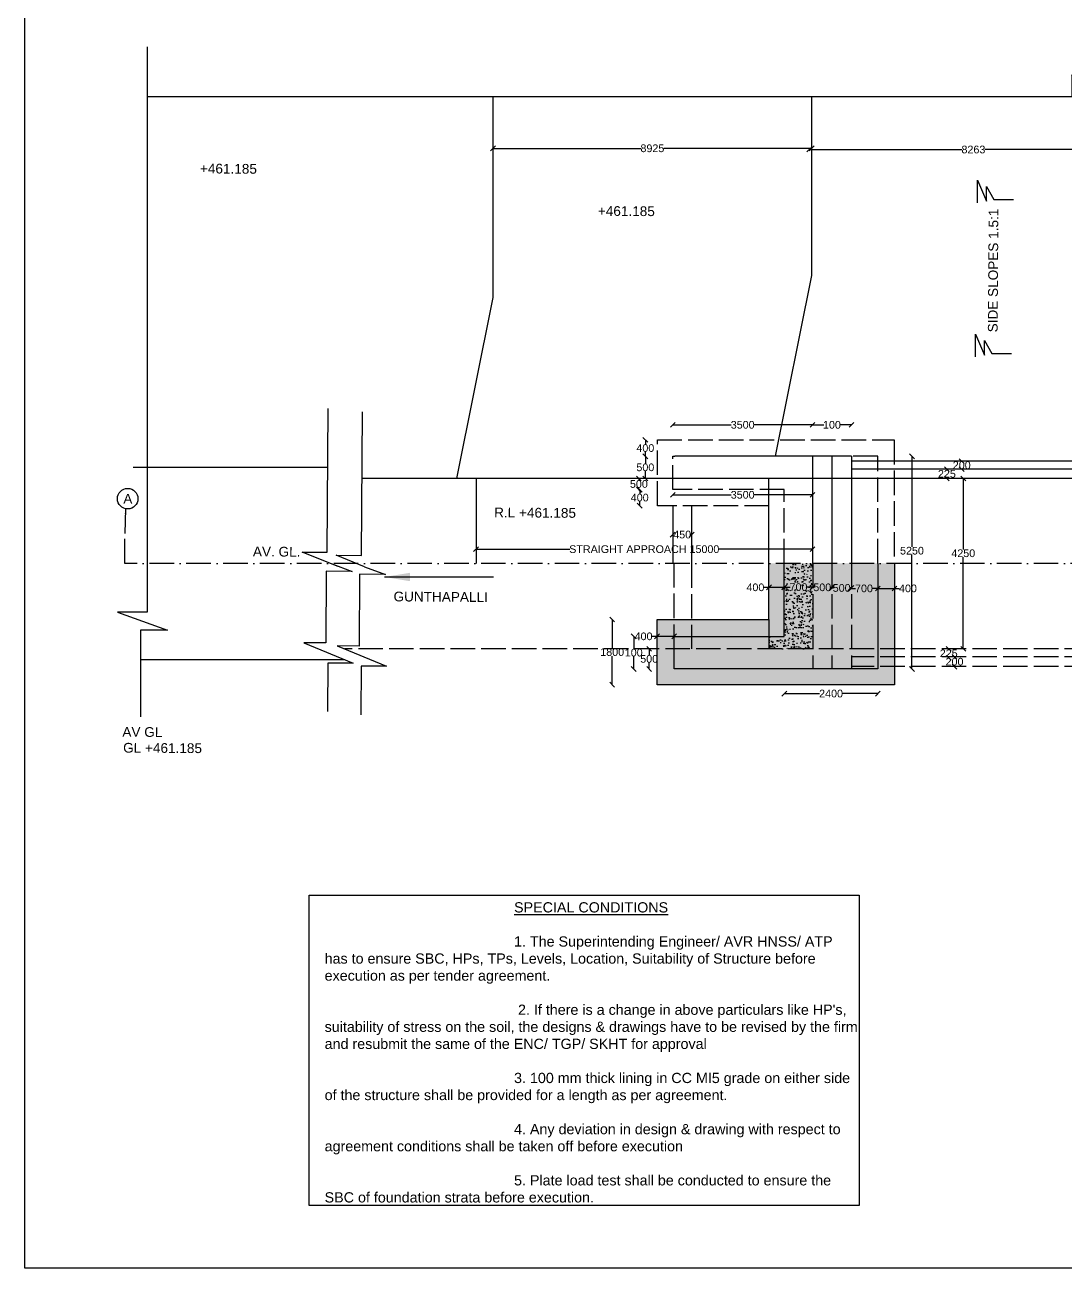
# Model space of a CAD drawing. Header units: millimetres. Extents: x 5124 to 3244763, y 2311 to 45966722.
# Drawn here: x 3179889 to 3200220, y 45923616 to 45947913 of the extents above; entities that cross this region are included whole.
import ezdxf

# ---------------------------------------------------------------- set-up
doc = ezdxf.new("R2010")
doc.units = ezdxf.units.MM
doc.header["$MEASUREMENT"] = 0
doc.linetypes.add('ACAD_ISO02W100', pattern=[15, 12, -3])
doc.linetypes.add('ACAD_ISO10W100', pattern=[18, 12, -3, 0, -3])
for name, color, linetype in [('DIMENSION', 7, 'Continuous'), ('DRAWING', 7, 'Continuous'), ('TEXT', 7, 'Continuous')]:
    doc.layers.add(name, color=color, linetype=linetype)
doc.styles.get("Standard").update_dxf_attribs({"font": 'arial.ttf', "height": 150})
doc.dimstyles.get("Standard").update_dxf_attribs({"dimtxt": 200, "dimasz": 110, "dimexe": 0.18, "dimexo": 0.0625, "dimgap": 0.09, "dimtad": 0, "dimtih": 1, "dimtoh": 1, "dimdec": 0, "dimzin": 0, "dimdsep": 46, "dimtxsty": 'Standard', "dimblk": 'OBLIQUE', "dimcen": 0.09, "dimse1": 1, "dimse2": 1, "dimadec": 0, "dimazin": 0, "dimtfac": 1, "dimtdec": 0, "dimtofl": 0, "dimtmove": 0, "dimatfit": 3, "dimfxl": 1, "dimtolj": 1, "dimtzin": 0, "dimarcsym": 0})
pattern_1 = [(50, (0, 0), (215.1780548, -18.8256405), [22.5, -247.5]), (355, (0, 0), (-41.6254001, 225.6576401), [18, -198]), (100.4514, (17.93, -1.57), (173.5528145, 206.8318626), [19.122057, -210.3426336]), (46.1842, (0, 60), (320.1723146, -49.6557043), [33.75, -371.25]), (96.6356, (26.68, 55.86), (280.3988117, 292.2353613), [28.6830864, -315.5139]), (351.1842, (0, 60), (280.3985835, 292.2355803), [27, -297]), (21, (30, 45), (179.07211564, -120.7856672), [22.5, -247.5]), (326, (30, 45), (72.9945996, 217.5450135), [18, -198]), (71.4514, (44.92, 34.93), (252.0667886, 96.759149), [19.122057, -210.3426336]), (37.5, (0, 0), (3.6479566, 99.86815615), [0, -195.6, 0, -201, 0, -198.75]), (7.5, (0, 0), (78.92086123, 118.32351356), [0, -114.6, 0, -191.1, 0, -75.75]), (327.5, (-66.9, 0), (160.14673085, -6.76646152), [0, -75, 0, -234, 0, -310.5]), (317.5, (-96.9, 0), (174.9558508, 30.0314947), [0, -97.5, 0, -155.4, 0, -220.5])]

# ---------------------------------------------------------------- blocks, each defined once
blk = doc.blocks.new('_Oblique')
at = {"color": 0, "linetype": 'ByBlock', "lineweight": -2}
blk.add_line((-0.5, -0.5), (0.5, 0.5), dxfattribs=at)
blk = doc.blocks.new('*D69')
at = {"layer": 'Defpoints', "color": 0}
for p in [(3189040, 45945512), (3195268, 45945512), (3195268, 45945500)]:
    blk.add_point(p, dxfattribs=at)
at = {"layer": 'DIMENSION', "color": 0, "lineweight": -2}
for p, q in [((3189040, 45945500), (3191929, 45945500)), ((3195268, 45945500), (3192379, 45945500))]:
    blk.add_line(p, q, dxfattribs=at)
at = {"layer": 'DIMENSION', "color": 0, "lineweight": -2, "xscale": 95, "yscale": 95, "zscale": 95, "rotation": 180}
blk.add_blockref('_Oblique', (3189040, 45945500), dxfattribs=at)
at = {"layer": 'DIMENSION', "color": 0, "lineweight": -2, "xscale": 95, "yscale": 95, "zscale": 95}
blk.add_blockref('_Oblique', (3195268, 45945500), dxfattribs=at)
at = {"layer": 'DIMENSION', "color": 0, "insert": (3192154, 45945500), "char_height": 150, "attachment_point": 5}
blk.add_mtext('\\A1;8925', dxfattribs=at)
blk = doc.blocks.new('*D70')
at = {"layer": 'Defpoints', "color": 0}
for p in [(3195220, 45945452), (3201634, 45945500), (3201634, 45945476)]:
    blk.add_point(p, dxfattribs=at)
at = {"layer": 'DIMENSION', "color": 0, "lineweight": -2}
for p, q in [((3195220, 45945476), (3198203, 45945476)), ((3201634, 45945476), (3198652, 45945476))]:
    blk.add_line(p, q, dxfattribs=at)
at = {"layer": 'DIMENSION', "color": 0, "lineweight": -2, "xscale": 95, "yscale": 95, "zscale": 95, "rotation": 180}
blk.add_blockref('_Oblique', (3195220, 45945476), dxfattribs=at)
at = {"layer": 'DIMENSION', "color": 0, "lineweight": -2, "xscale": 95, "yscale": 95, "zscale": 95}
blk.add_blockref('_Oblique', (3201634, 45945476), dxfattribs=at)
at = {"layer": 'DIMENSION', "color": 0, "insert": (3198428, 45945476), "char_height": 150, "attachment_point": 5}
blk.add_mtext('\\A1;8263', dxfattribs=at)
blk = doc.blocks.new('*D71')
at = {"layer": 'Defpoints', "color": 0}
for p in [(3195282.5, 45940096), (3192554, 45939482), (3195282.5, 45939481)]:
    blk.add_point(p, dxfattribs=at)
at = {"layer": 'DIMENSION', "color": 0, "lineweight": -2}
for p, q in [((3192554, 45940096), (3193694.49015, 45940096)), ((3195282.5, 45940096), (3194142.00985, 45940096))]:
    blk.add_line(p, q, dxfattribs=at)
at = {"layer": 'DIMENSION', "color": 0, "lineweight": -2, "xscale": 95, "yscale": 95, "zscale": 95, "rotation": 180}
blk.add_blockref('_Oblique', (3192554, 45940096), dxfattribs=at)
at = {"layer": 'DIMENSION', "color": 0, "lineweight": -2, "xscale": 95, "yscale": 95, "zscale": 95}
blk.add_blockref('_Oblique', (3195282.5, 45940096), dxfattribs=at)
at = {"layer": 'DIMENSION', "color": 0, "insert": (3193918.25, 45940096), "char_height": 150, "attachment_point": 5}
blk.add_mtext('\\A1;3500', dxfattribs=at)
blk = doc.blocks.new('*D72')
at = {"layer": 'Defpoints', "color": 0}
for p in [(3195282, 45940096), (3196044, 45940096), (3196044, 45939481)]:
    blk.add_point(p, dxfattribs=at)
at = {"layer": 'DIMENSION', "color": 0, "lineweight": -2}
for p, q in [((3195282, 45940096), (3195505, 45940096)), ((3196044, 45940096), (3195822, 45940096))]:
    blk.add_line(p, q, dxfattribs=at)
at = {"layer": 'DIMENSION', "color": 0, "lineweight": -2, "xscale": 95, "yscale": 95, "zscale": 95, "rotation": 180}
blk.add_blockref('_Oblique', (3195282, 45940096), dxfattribs=at)
at = {"layer": 'DIMENSION', "color": 0, "lineweight": -2, "xscale": 95, "yscale": 95, "zscale": 95}
blk.add_blockref('_Oblique', (3196044, 45940096), dxfattribs=at)
at = {"layer": 'DIMENSION', "color": 0, "insert": (3195663, 45940096), "char_height": 150, "attachment_point": 5}
blk.add_mtext('\\A1;100', dxfattribs=at)
blk = doc.blocks.new('*D73')
at = {"layer": 'Defpoints', "color": 0}
for p in [(3192554, 45938831), (3195282.5, 45938728.5), (3195282.5, 45938728.5)]:
    blk.add_point(p, dxfattribs=at)
at = {"layer": 'DIMENSION', "color": 0, "lineweight": -2}
for p, q in [((3192554, 45938728.5), (3193694.49015, 45938728.5)), ((3195282.5, 45938728.5), (3194142.00985, 45938728.5))]:
    blk.add_line(p, q, dxfattribs=at)
at = {"layer": 'DIMENSION', "color": 0, "lineweight": -2, "xscale": 95, "yscale": 95, "zscale": 95, "rotation": 180}
blk.add_blockref('_Oblique', (3192554, 45938728.5), dxfattribs=at)
at = {"layer": 'DIMENSION', "color": 0, "lineweight": -2, "xscale": 95, "yscale": 95, "zscale": 95}
blk.add_blockref('_Oblique', (3195282.5, 45938728.5), dxfattribs=at)
at = {"layer": 'DIMENSION', "color": 0, "insert": (3193918.25, 45938728.5), "char_height": 150, "attachment_point": 5}
blk.add_mtext('\\A1;3500', dxfattribs=at)
blk = doc.blocks.new('*D74')
at = {"layer": 'Defpoints', "color": 0}
for p in [(3192551, 45937951), (3192921, 45937951), (3192921, 45937951)]:
    blk.add_point(p, dxfattribs=at)
at = {"layer": 'DIMENSION', "color": 0, "lineweight": -2}
for p, q in [((3192551, 45937951), (3192567, 45937951)), ((3192921, 45937951), (3192905, 45937951))]:
    blk.add_line(p, q, dxfattribs=at)
at = {"layer": 'DIMENSION', "color": 0, "lineweight": -2, "xscale": 95, "yscale": 95, "zscale": 95, "rotation": 180}
blk.add_blockref('_Oblique', (3192551, 45937951), dxfattribs=at)
at = {"layer": 'DIMENSION', "color": 0, "lineweight": -2, "xscale": 95, "yscale": 95, "zscale": 95}
blk.add_blockref('_Oblique', (3192921, 45937951), dxfattribs=at)
at = {"layer": 'DIMENSION', "color": 0, "insert": (3192736, 45937951), "char_height": 150, "attachment_point": 5}
blk.add_mtext('\\A1;450', dxfattribs=at)
blk = doc.blocks.new('*D75')
at = {"layer": 'Defpoints', "color": 0}
for p in [(3192554, 45938831), (3191906, 45938516), (3192554, 45938516)]:
    blk.add_point(p, dxfattribs=at)
at = {"layer": 'DIMENSION', "color": 0, "lineweight": -2}
for p, q in [((3191906, 45938831), (3191906, 45938750)), ((3191906, 45938516), (3191906, 45938597))]:
    blk.add_line(p, q, dxfattribs=at)
at = {"layer": 'DIMENSION', "color": 0, "lineweight": -2, "xscale": 95, "yscale": 95, "zscale": 95}
for p, rotation in [((3191906, 45938831), 90), ((3191906, 45938516), 270)]:
    blk.add_blockref('_Oblique', p, dxfattribs=dict(at, rotation=rotation))
at = {"layer": 'DIMENSION', "color": 0, "insert": (3191906, 45938674), "char_height": 150, "attachment_point": 5}
blk.add_mtext('\\A1;400', dxfattribs=at)
blk = doc.blocks.new('*D76')
at = {"layer": 'Defpoints', "color": 0}
for p in [(3191890, 45939048), (3191906, 45939048), (3191906, 45938831)]:
    blk.add_point(p, dxfattribs=at)
at = {"layer": 'DIMENSION', "color": 0, "lineweight": -2}
for p, q in [((3191890, 45939048), (3191890, 45939016)), ((3191890, 45938831), (3191890, 45938863))]:
    blk.add_line(p, q, dxfattribs=at)
at = {"layer": 'DIMENSION', "color": 0, "lineweight": -2, "xscale": 95, "yscale": 95, "zscale": 95}
for p, rotation in [((3191890, 45939048), 90), ((3191890, 45938831), 270)]:
    blk.add_blockref('_Oblique', p, dxfattribs=dict(at, rotation=rotation))
at = {"layer": 'DIMENSION', "color": 0, "insert": (3191890, 45938940), "char_height": 150, "attachment_point": 5}
blk.add_mtext('\\A1;500', dxfattribs=at)
blk = doc.blocks.new('*D77')
at = {"layer": 'Defpoints', "color": 0}
for p in [(3192016, 45939482), (3192554, 45939482), (3191906, 45939048)]:
    blk.add_point(p, dxfattribs=at)
at = {"layer": 'DIMENSION', "color": 0, "lineweight": -2}
for p, q in [((3192016, 45939482), (3192016, 45939342)), ((3192016, 45939048), (3192016, 45939188))]:
    blk.add_line(p, q, dxfattribs=at)
at = {"layer": 'DIMENSION', "color": 0, "lineweight": -2, "xscale": 95, "yscale": 95, "zscale": 95}
for p, rotation in [((3192016, 45939482), 90), ((3192016, 45939048), 270)]:
    blk.add_blockref('_Oblique', p, dxfattribs=dict(at, rotation=rotation))
at = {"layer": 'DIMENSION', "color": 0, "insert": (3192016, 45939265), "char_height": 150, "attachment_point": 5}
blk.add_mtext('\\A1;500', dxfattribs=at)
blk = doc.blocks.new('*D78')
at = {"layer": 'Defpoints', "color": 0}
for p in [(3192016, 45939802), (3192554, 45939802), (3192554, 45939482)]:
    blk.add_point(p, dxfattribs=at)
at = {"layer": 'DIMENSION', "color": 0, "lineweight": -2}
for p, q in [((3192016, 45939802), (3192016, 45939719)), ((3192016, 45939482), (3192016, 45939565))]:
    blk.add_line(p, q, dxfattribs=at)
at = {"layer": 'DIMENSION', "color": 0, "lineweight": -2, "xscale": 95, "yscale": 95, "zscale": 95}
for p, rotation in [((3192016, 45939802), 90), ((3192016, 45939482), 270)]:
    blk.add_blockref('_Oblique', p, dxfattribs=dict(at, rotation=rotation))
at = {"layer": 'DIMENSION', "color": 0, "insert": (3192016, 45939642), "char_height": 150, "attachment_point": 5}
blk.add_mtext('\\A1;400', dxfattribs=at)
blk = doc.blocks.new('*D79')
at = {"layer": 'Defpoints', "color": 0}
for p in [(3188708, 45937709), (3195282, 45937709), (3195282, 45937666)]:
    blk.add_point(p, dxfattribs=at)
at = {"layer": 'DIMENSION', "color": 0, "lineweight": -2}
for p, q in [((3188708, 45937666), (3190537, 45937666)), ((3195282, 45937666), (3193453, 45937666))]:
    blk.add_line(p, q, dxfattribs=at)
at = {"layer": 'DIMENSION', "color": 0, "lineweight": -2, "xscale": 95, "yscale": 95, "zscale": 95, "rotation": 180}
blk.add_blockref('_Oblique', (3188708, 45937666), dxfattribs=at)
at = {"layer": 'DIMENSION', "color": 0, "lineweight": -2, "xscale": 95, "yscale": 95, "zscale": 95}
blk.add_blockref('_Oblique', (3195282, 45937666), dxfattribs=at)
at = {"layer": 'DIMENSION', "color": 0, "insert": (3191995, 45937666), "char_height": 150, "attachment_point": 5}
blk.add_mtext('\\A1;STRAIGHT APPROACH 15000', dxfattribs=at)
blk = doc.blocks.new('*D80')
at = {"layer": 'Defpoints', "color": 0}
for p in [(3194431, 45936920), (3194431, 45936908), (3194732, 45936908)]:
    blk.add_point(p, dxfattribs=at)
at = {"layer": 'DIMENSION', "color": 0, "lineweight": -2}
for p, q in [((3194431, 45936920), (3194336, 45936920)), ((3194732, 45936920), (3194431, 45936920))]:
    blk.add_line(p, q, dxfattribs=at)
at = {"layer": 'DIMENSION', "color": 0, "lineweight": -2, "xscale": 95, "yscale": 95, "zscale": 95, "rotation": 180}
blk.add_blockref('_Oblique', (3194431, 45936920), dxfattribs=at)
at = {"layer": 'DIMENSION', "color": 0, "lineweight": -2, "xscale": 95, "yscale": 95, "zscale": 95}
blk.add_blockref('_Oblique', (3194732, 45936920), dxfattribs=at)
at = {"layer": 'DIMENSION', "color": 0, "insert": (3194167, 45936920), "char_height": 150, "attachment_point": 5}
blk.add_mtext('\\A1;400', dxfattribs=at)
blk = doc.blocks.new('*D81')
at = {"layer": 'Defpoints', "color": 0}
for p in [(3194732, 45936908), (3195287, 45936924), (3195287, 45936908)]:
    blk.add_point(p, dxfattribs=at)
at = {"layer": 'DIMENSION', "color": 0, "lineweight": -2}
for p, q in [((3194732, 45936924), (3194844, 45936924)), ((3195287, 45936924), (3195174, 45936924))]:
    blk.add_line(p, q, dxfattribs=at)
at = {"layer": 'DIMENSION', "color": 0, "lineweight": -2, "xscale": 95, "yscale": 95, "zscale": 95, "rotation": 180}
blk.add_blockref('_Oblique', (3194732, 45936924), dxfattribs=at)
at = {"layer": 'DIMENSION', "color": 0, "lineweight": -2, "xscale": 95, "yscale": 95, "zscale": 95}
blk.add_blockref('_Oblique', (3195287, 45936924), dxfattribs=at)
at = {"layer": 'DIMENSION', "color": 0, "insert": (3195009, 45936924), "char_height": 150, "attachment_point": 5}
blk.add_mtext('\\A1;700', dxfattribs=at)
blk = doc.blocks.new('*D82')
at = {"layer": 'Defpoints', "color": 0}
for p in [(3195287, 45936908), (3195662, 45936920), (3195662, 45936908)]:
    blk.add_point(p, dxfattribs=at)
at = {"layer": 'DIMENSION', "color": 0, "lineweight": -2}
for p, q in [((3195287, 45936920), (3195309, 45936920)), ((3195662, 45936920), (3195640, 45936920))]:
    blk.add_line(p, q, dxfattribs=at)
at = {"layer": 'DIMENSION', "color": 0, "lineweight": -2, "xscale": 95, "yscale": 95, "zscale": 95, "rotation": 180}
blk.add_blockref('_Oblique', (3195287, 45936920), dxfattribs=at)
at = {"layer": 'DIMENSION', "color": 0, "lineweight": -2, "xscale": 95, "yscale": 95, "zscale": 95}
blk.add_blockref('_Oblique', (3195662, 45936920), dxfattribs=at)
at = {"layer": 'DIMENSION', "color": 0, "insert": (3195474, 45936920), "char_height": 150, "attachment_point": 5}
blk.add_mtext('\\A1;500', dxfattribs=at)
blk = doc.blocks.new('*D83')
at = {"layer": 'Defpoints', "color": 0}
for p in [(3195662, 45936908), (3196044, 45936908), (3196044, 45936908)]:
    blk.add_point(p, dxfattribs=at)
at = {"layer": 'DIMENSION', "color": 0, "lineweight": -2}
for p, q in [((3195662, 45936908), (3195687, 45936908)), ((3196044, 45936908), (3196019, 45936908))]:
    blk.add_line(p, q, dxfattribs=at)
at = {"layer": 'DIMENSION', "color": 0, "lineweight": -2, "xscale": 95, "yscale": 95, "zscale": 95, "rotation": 180}
blk.add_blockref('_Oblique', (3195662, 45936908), dxfattribs=at)
at = {"layer": 'DIMENSION', "color": 0, "lineweight": -2, "xscale": 95, "yscale": 95, "zscale": 95}
blk.add_blockref('_Oblique', (3196044, 45936908), dxfattribs=at)
at = {"layer": 'DIMENSION', "color": 0, "insert": (3195853, 45936908), "char_height": 150, "attachment_point": 5}
blk.add_mtext('\\A1;500', dxfattribs=at)
blk = doc.blocks.new('*D84')
at = {"layer": 'Defpoints', "color": 0}
for p in [(3196018, 45936882), (3196560, 45936899), (3196560, 45936882)]:
    blk.add_point(p, dxfattribs=at)
at = {"layer": 'DIMENSION', "color": 0, "lineweight": -2}
for p, q in [((3196018, 45936899), (3196125, 45936899)), ((3196560, 45936899), (3196454, 45936899))]:
    blk.add_line(p, q, dxfattribs=at)
at = {"layer": 'DIMENSION', "color": 0, "lineweight": -2, "xscale": 95, "yscale": 95, "zscale": 95, "rotation": 180}
blk.add_blockref('_Oblique', (3196018, 45936899), dxfattribs=at)
at = {"layer": 'DIMENSION', "color": 0, "lineweight": -2, "xscale": 95, "yscale": 95, "zscale": 95}
blk.add_blockref('_Oblique', (3196560, 45936899), dxfattribs=at)
at = {"layer": 'DIMENSION', "color": 0, "insert": (3196289, 45936899), "char_height": 150, "attachment_point": 5}
blk.add_mtext('\\A1;700', dxfattribs=at)
blk = doc.blocks.new('*D85')
at = {"layer": 'Defpoints', "color": 0}
for p in [(3196560, 45936882), (3196886, 45936899), (3196886, 45936882)]:
    blk.add_point(p, dxfattribs=at)
at = {"layer": 'DIMENSION', "color": 0, "lineweight": -2}
for p, q in [((3196560, 45936899), (3196886, 45936899)), ((3196886, 45936899), (3196980, 45936899))]:
    blk.add_line(p, q, dxfattribs=at)
at = {"layer": 'DIMENSION', "color": 0, "lineweight": -2, "xscale": 95, "yscale": 95, "zscale": 95, "rotation": 180}
blk.add_blockref('_Oblique', (3196560, 45936899), dxfattribs=at)
at = {"layer": 'DIMENSION', "color": 0, "lineweight": -2, "xscale": 95, "yscale": 95, "zscale": 95}
blk.add_blockref('_Oblique', (3196886, 45936899), dxfattribs=at)
at = {"layer": 'DIMENSION', "color": 0, "insert": (3197149, 45936899), "char_height": 150, "attachment_point": 5}
blk.add_mtext('\\A1;400', dxfattribs=at)
blk = doc.blocks.new('*D86')
at = {"layer": 'Defpoints', "color": 0}
for p in [(3192244, 45935962), (3192244, 45935962), (3192580, 45935962)]:
    blk.add_point(p, dxfattribs=at)
at = {"layer": 'DIMENSION', "color": 0, "lineweight": -2}
for p, q in [((3192244, 45935962), (3192150, 45935962)), ((3192580, 45935962), (3192244, 45935962))]:
    blk.add_line(p, q, dxfattribs=at)
at = {"layer": 'DIMENSION', "color": 0, "lineweight": -2, "xscale": 95, "yscale": 95, "zscale": 95, "rotation": 180}
blk.add_blockref('_Oblique', (3192244, 45935962), dxfattribs=at)
at = {"layer": 'DIMENSION', "color": 0, "lineweight": -2, "xscale": 95, "yscale": 95, "zscale": 95}
blk.add_blockref('_Oblique', (3192580, 45935962), dxfattribs=at)
at = {"layer": 'DIMENSION', "color": 0, "insert": (3191981, 45935962), "char_height": 150, "attachment_point": 5}
blk.add_mtext('\\A1;400', dxfattribs=at)
blk = doc.blocks.new('*D87')
at = {"layer": 'Defpoints', "color": 0}
for p in [(3192178, 45935718), (3192091, 45935326), (3192580, 45935326)]:
    blk.add_point(p, dxfattribs=at)
at = {"layer": 'DIMENSION', "color": 0, "lineweight": -2}
for p, q in [((3192091, 45935718), (3192091, 45935599)), ((3192091, 45935326), (3192091, 45935445))]:
    blk.add_line(p, q, dxfattribs=at)
at = {"layer": 'DIMENSION', "color": 0, "lineweight": -2, "xscale": 95, "yscale": 95, "zscale": 95}
for p, rotation in [((3192091, 45935718), 90), ((3192091, 45935326), 270)]:
    blk.add_blockref('_Oblique', p, dxfattribs=dict(at, rotation=rotation))
at = {"layer": 'DIMENSION', "color": 0, "insert": (3192091, 45935522), "char_height": 150, "attachment_point": 5}
blk.add_mtext('\\A1;500', dxfattribs=at)
blk = doc.blocks.new('*D88')
at = {"layer": 'Defpoints', "color": 0}
for p in [(3192244, 45935962), (3191789, 45935326), (3192580, 45935326)]:
    blk.add_point(p, dxfattribs=at)
at = {"layer": 'DIMENSION', "color": 0, "lineweight": -2}
for p, q in [((3191789, 45935962), (3191789, 45935721)), ((3191789, 45935326), (3191789, 45935568))]:
    blk.add_line(p, q, dxfattribs=at)
at = {"layer": 'DIMENSION', "color": 0, "lineweight": -2, "xscale": 95, "yscale": 95, "zscale": 95}
for p, rotation in [((3191789, 45935962), 90), ((3191789, 45935326), 270)]:
    blk.add_blockref('_Oblique', p, dxfattribs=dict(at, rotation=rotation))
at = {"layer": 'DIMENSION', "color": 0, "insert": (3191789, 45935644), "char_height": 150, "attachment_point": 5}
blk.add_mtext('\\A1;100', dxfattribs=at)
blk = doc.blocks.new('*D89')
at = {"layer": 'Defpoints', "color": 0}
for p in [(3192244, 45936293), (3191368, 45935017), (3192244, 45935017)]:
    blk.add_point(p, dxfattribs=at)
at = {"layer": 'DIMENSION', "color": 0, "lineweight": -2}
for p, q in [((3191368, 45936293), (3191368, 45935732)), ((3191368, 45935017), (3191368, 45935578))]:
    blk.add_line(p, q, dxfattribs=at)
at = {"layer": 'DIMENSION', "color": 0, "lineweight": -2, "xscale": 95, "yscale": 95, "zscale": 95}
for p, rotation in [((3191368, 45936293), 90), ((3191368, 45935017), 270)]:
    blk.add_blockref('_Oblique', p, dxfattribs=dict(at, rotation=rotation))
at = {"layer": 'DIMENSION', "color": 0, "insert": (3191368, 45935655), "char_height": 150, "attachment_point": 5}
blk.add_mtext('\\A1;1800', dxfattribs=at)
blk = doc.blocks.new('*D90')
at = {"layer": 'Defpoints', "color": 0}
for p in [(3194731.5, 45935962), (3196560.5, 45935326.5), (3194731.5, 45934844)]:
    blk.add_point(p, dxfattribs=at)
at = {"layer": 'DIMENSION', "color": 0, "lineweight": -2}
for p, q in [((3194731.5, 45934844), (3195420.91, 45934844)), ((3196560.5, 45934844), (3195871.09, 45934844))]:
    blk.add_line(p, q, dxfattribs=at)
at = {"layer": 'DIMENSION', "color": 0, "lineweight": -2, "xscale": 95, "yscale": 95, "zscale": 95, "rotation": 180}
blk.add_blockref('_Oblique', (3194731.5, 45934844), dxfattribs=at)
at = {"layer": 'DIMENSION', "color": 0, "lineweight": -2, "xscale": 95, "yscale": 95, "zscale": 95}
blk.add_blockref('_Oblique', (3196560.5, 45934844), dxfattribs=at)
at = {"layer": 'DIMENSION', "color": 0, "insert": (3195646, 45934844), "char_height": 150, "attachment_point": 5}
blk.add_mtext('\\A1;2400', dxfattribs=at)
blk = doc.blocks.new('*D91')
at = {"layer": 'Defpoints', "color": 0}
for p in [(3196560, 45939482), (3196560, 45935326), (3197227, 45935326)]:
    blk.add_point(p, dxfattribs=at)
at = {"layer": 'DIMENSION', "color": 0, "lineweight": -2}
for p, q in [((3197227, 45939482), (3197227, 45937713)), ((3197227, 45935326), (3197227, 45937560))]:
    blk.add_line(p, q, dxfattribs=at)
at = {"layer": 'DIMENSION', "color": 0, "lineweight": -2, "xscale": 95, "yscale": 95, "zscale": 95}
for p, rotation in [((3197227, 45939482), 90), ((3197227, 45935326), 270)]:
    blk.add_blockref('_Oblique', p, dxfattribs=dict(at, rotation=rotation))
at = {"layer": 'DIMENSION', "color": 0, "insert": (3197227, 45937636), "char_height": 150, "attachment_point": 5}
blk.add_mtext('\\A1;5250', dxfattribs=at)
blk = doc.blocks.new('*D92')
at = {"layer": 'Defpoints', "color": 0}
for p in [(3198152, 45935562), (3198059, 45935371), (3198152, 45935371)]:
    blk.add_point(p, dxfattribs=at)
at = {"layer": 'DIMENSION', "color": 0, "lineweight": -2}
for p, q in [((3198059, 45935562), (3198059, 45935543)), ((3198059, 45935371), (3198059, 45935390))]:
    blk.add_line(p, q, dxfattribs=at)
at = {"layer": 'DIMENSION', "color": 0, "lineweight": -2, "xscale": 95, "yscale": 95, "zscale": 95}
for p, rotation in [((3198059, 45935562), 90), ((3198059, 45935371), 270)]:
    blk.add_blockref('_Oblique', p, dxfattribs=dict(at, rotation=rotation))
at = {"layer": 'DIMENSION', "color": 0, "insert": (3198059, 45935467), "char_height": 150, "attachment_point": 5}
blk.add_mtext('\\A1;200', dxfattribs=at)
blk = doc.blocks.new('*D93')
at = {"layer": 'Defpoints', "color": 0}
for p in [(3197945, 45935718), (3198078, 45935718), (3198078, 45935543)]:
    blk.add_point(p, dxfattribs=at)
at = {"layer": 'DIMENSION', "color": 0, "lineweight": -2}
for p, q in [((3197945, 45935718), (3197945, 45935707)), ((3197945, 45935543), (3197945, 45935554))]:
    blk.add_line(p, q, dxfattribs=at)
at = {"layer": 'DIMENSION', "color": 0, "lineweight": -2, "xscale": 95, "yscale": 95, "zscale": 95}
for p, rotation in [((3197945, 45935718), 90), ((3197945, 45935543), 270)]:
    blk.add_blockref('_Oblique', p, dxfattribs=dict(at, rotation=rotation))
at = {"layer": 'DIMENSION', "color": 0, "insert": (3197945, 45935630), "char_height": 150, "attachment_point": 5}
blk.add_mtext('\\A1;225', dxfattribs=at)
blk = doc.blocks.new('*D94')
at = {"layer": 'Defpoints', "color": 0}
for p in [(3198162, 45939048), (3198230, 45939048), (3198162, 45935718)]:
    blk.add_point(p, dxfattribs=at)
at = {"layer": 'DIMENSION', "color": 0, "lineweight": -2}
for p, q in [((3198230, 45939048), (3198230, 45937662)), ((3198230, 45935718), (3198230, 45937509))]:
    blk.add_line(p, q, dxfattribs=at)
at = {"layer": 'DIMENSION', "color": 0, "lineweight": -2, "xscale": 95, "yscale": 95, "zscale": 95}
for p, rotation in [((3198230, 45939048), 90), ((3198230, 45935718), 270)]:
    blk.add_blockref('_Oblique', p, dxfattribs=dict(at, rotation=rotation))
at = {"layer": 'DIMENSION', "color": 0, "insert": (3198230, 45937586), "char_height": 150, "attachment_point": 5}
blk.add_mtext('\\A1;4250', dxfattribs=at)
blk = doc.blocks.new('*D95')
at = {"layer": 'Defpoints', "color": 0}
for p in [(3197909, 45939229), (3197988, 45939229), (3197988, 45939048)]:
    blk.add_point(p, dxfattribs=at)
at = {"layer": 'DIMENSION', "color": 0, "lineweight": -2}
for p, q in [((3197909, 45939229), (3197909, 45939215)), ((3197909, 45939048), (3197909, 45939062))]:
    blk.add_line(p, q, dxfattribs=at)
at = {"layer": 'DIMENSION', "color": 0, "lineweight": -2, "xscale": 95, "yscale": 95, "zscale": 95}
for p, rotation in [((3197909, 45939229), 90), ((3197909, 45939048), 270)]:
    blk.add_blockref('_Oblique', p, dxfattribs=dict(at, rotation=rotation))
at = {"layer": 'DIMENSION', "color": 0, "insert": (3197909, 45939138), "char_height": 150, "attachment_point": 5}
blk.add_mtext('\\A1;225', dxfattribs=at)
blk = doc.blocks.new('*D96')
at = {"layer": 'Defpoints', "color": 0}
for p in [(3198160, 45939386), (3198200, 45939386), (3198160, 45939229)]:
    blk.add_point(p, dxfattribs=at)
at = {"layer": 'DIMENSION', "color": 0, "lineweight": -2}
for p, q in [((3198200, 45939386), (3198200, 45939384)), ((3198200, 45939229), (3198200, 45939231))]:
    blk.add_line(p, q, dxfattribs=at)
at = {"layer": 'DIMENSION', "color": 0, "lineweight": -2, "xscale": 95, "yscale": 95, "zscale": 95}
for p, rotation in [((3198200, 45939386), 90), ((3198200, 45939229), 270)]:
    blk.add_blockref('_Oblique', p, dxfattribs=dict(at, rotation=rotation))
at = {"layer": 'DIMENSION', "color": 0, "insert": (3198200, 45939307), "char_height": 150, "attachment_point": 5}
blk.add_mtext('\\A1;200', dxfattribs=at)
blk = doc.blocks.new('*D114')
at = {"layer": 'Defpoints', "color": 0}
for p in [(3222022, 45938831), (3192554, 45938516), (3222669, 45938516)]:
    blk.add_point(p, dxfattribs=at)
at = {"layer": 'DIMENSION', "color": 0, "lineweight": -2}
for p, q in [((3222669, 45938831), (3222669, 45938750)), ((3222669, 45938516), (3222669, 45938597))]:
    blk.add_line(p, q, dxfattribs=at)
at = {"layer": 'DIMENSION', "color": 0, "lineweight": -2, "xscale": 95, "yscale": 95, "zscale": 95}
for p, rotation in [((3222669, 45938831), 90), ((3222669, 45938516), 270)]:
    blk.add_blockref('_Oblique', p, dxfattribs=dict(at, rotation=rotation))
at = {"layer": 'DIMENSION', "color": 0, "insert": (3222669, 45938674), "char_height": 150, "attachment_point": 5}
blk.add_mtext('\\A1;400', dxfattribs=at)
blk = doc.blocks.new('*D115')
at = {"layer": 'Defpoints', "color": 0}
for p in [(3191906, 45939048), (3222686, 45939048), (3222669, 45938831)]:
    blk.add_point(p, dxfattribs=at)
at = {"layer": 'DIMENSION', "color": 0, "lineweight": -2}
for p, q in [((3222686, 45939048), (3222686, 45939016)), ((3222686, 45938831), (3222686, 45938863))]:
    blk.add_line(p, q, dxfattribs=at)
at = {"layer": 'DIMENSION', "color": 0, "lineweight": -2, "xscale": 95, "yscale": 95, "zscale": 95}
for p, rotation in [((3222686, 45939048), 90), ((3222686, 45938831), 270)]:
    blk.add_blockref('_Oblique', p, dxfattribs=dict(at, rotation=rotation))
at = {"layer": 'DIMENSION', "color": 0, "insert": (3222686, 45938940), "char_height": 150, "attachment_point": 5}
blk.add_mtext('\\A1;500', dxfattribs=at)
blk = doc.blocks.new('*D116')
at = {"layer": 'Defpoints', "color": 0}
for p in [(3192554, 45939802), (3222560, 45939802), (3222022, 45939482)]:
    blk.add_point(p, dxfattribs=at)
at = {"layer": 'DIMENSION', "color": 0, "lineweight": -2}
for p, q in [((3222560, 45939802), (3222560, 45939719)), ((3222560, 45939482), (3222560, 45939565))]:
    blk.add_line(p, q, dxfattribs=at)
at = {"layer": 'DIMENSION', "color": 0, "lineweight": -2, "xscale": 95, "yscale": 95, "zscale": 95}
for p, rotation in [((3222560, 45939802), 90), ((3222560, 45939482), 270)]:
    blk.add_blockref('_Oblique', p, dxfattribs=dict(at, rotation=rotation))
at = {"layer": 'DIMENSION', "color": 0, "insert": (3222560, 45939642), "char_height": 150, "attachment_point": 5}
blk.add_mtext('\\A1;400', dxfattribs=at)
blk = doc.blocks.new('*D130')
at = {"layer": 'Defpoints', "color": 0}
for p in [(3198078, 45935718), (3216630, 45935718), (3216498, 45935543)]:
    blk.add_point(p, dxfattribs=at)
at = {"layer": 'DIMENSION', "color": 0, "lineweight": -2}
for p, q in [((3216630, 45935718), (3216630, 45935707)), ((3216630, 45935543), (3216630, 45935554))]:
    blk.add_line(p, q, dxfattribs=at)
at = {"layer": 'DIMENSION', "color": 0, "lineweight": -2, "xscale": 95, "yscale": 95, "zscale": 95}
for p, rotation in [((3216630, 45935718), 90), ((3216630, 45935543), 270)]:
    blk.add_blockref('_Oblique', p, dxfattribs=dict(at, rotation=rotation))
at = {"layer": 'DIMENSION', "color": 0, "insert": (3216630, 45935630), "char_height": 150, "attachment_point": 5}
blk.add_mtext('\\A1;225', dxfattribs=at)

msp = doc.modelspace()

# ---------------------------------------------------------------- hatches: boundary and pattern name
at = {"layer": 'DRAWING'}
h = msp.add_hatch(dxfattribs=at)
h.set_pattern_fill('AR-CONC', color=256, scale=30)
h.set_pattern_definition(pattern_1)
h.paths.add_polyline_path([(3194731.5, 45937389), (3194431, 45937389), (3194431, 45936293), (3194431, 45935962), (3194731.5, 45935962)], flags=17)
h.paths.add_polyline_path([(3195287, 45937389), (3194731.5, 45937389), (3194731.5, 45935962), (3194431, 45935962), (3194431, 45935717.5), (3195287, 45935717.5)])
h.paths.add_polyline_path([(3195662, 45937389), (3195287, 45937389), (3195287, 45935717.5), (3195662, 45935717.5)])
h.paths.add_polyline_path([(3196044, 45937389), (3195662, 45937389), (3195662, 45935717.5), (3196044, 45935717.5)])
h.paths.add_polyline_path([(3196560.5, 45937389), (3196044, 45937389), (3196044, 45935717.5), (3196560.5, 45935717.5)])
h.paths.add_polyline_path([(3196885.5, 45937389), (3196560.5, 45937389), (3196560.5, 45935717.5), (3196885.5, 45935717.5)])
h.paths.add_polyline_path([(3196885.5, 45935717.5), (3196560.5, 45935717.5), (3196560.5, 45935562.5), (3196885.5, 45935562.5)])
h.paths.add_polyline_path([(3196885.5, 45935562.5), (3196560.5, 45935562.5), (3196560.5, 45935371), (3196885.5, 45935371)], flags=17)
h.paths.add_polyline_path([(3196560.5, 45935717.5), (3196044, 45935717.5), (3196044, 45935562.5), (3196560.5, 45935562.5)], flags=16)
h.paths.add_polyline_path([(3196560.5, 45935562.5), (3196044, 45935562.5), (3196044, 45935371), (3196560.5, 45935371)], flags=16)
h.paths.add_polyline_path([(3196044, 45935717.5), (3195662, 45935717.5), (3195662, 45935326.5), (3196560.5, 45935326.5), (3196560.5, 45935371), (3196044, 45935371)], flags=16)
h.paths.add_polyline_path([(3195662, 45935717.5), (3195287, 45935717.5), (3195287, 45935326.5), (3195662, 45935326.5)], flags=17)
h.paths.add_polyline_path([(3196885.5, 45935371), (3196560.5, 45935371), (3196560.5, 45935326.5), (3192579.5, 45935326.5), (3192579.5, 45935717.5), (3192244.5, 45935717.5), (3192244.5, 45935017), (3196885.5, 45935017)])
h.paths.add_polyline_path([(3195287, 45935717.5), (3192579.5, 45935717.5), (3192579.5, 45935326.5), (3195287, 45935326.5)], flags=16)
h.paths.add_polyline_path([(3194431, 45935962), (3192921, 45935962), (3192921, 45935717.5), (3194431, 45935717.5)])
h.paths.add_polyline_path([(3192921, 45935962), (3192579.5, 45935962), (3192579.5, 45935717.5), (3192921, 45935717.5)])
h.paths.add_polyline_path([(3192579.5, 45936293), (3192244.5, 45936293), (3192244.5, 45935717.5), (3192579.5, 45935717.5)])
h.paths.add_polyline_path([(3192921, 45936293), (3192579.5, 45936293), (3192579.5, 45935962), (3192921, 45935962)])
h.paths.add_polyline_path([(3194431, 45936293), (3192921, 45936293), (3192921, 45935962), (3194431, 45935962)])
h = msp.add_hatch(dxfattribs=at)
h.set_pattern_fill('AR-CONC', color=256, scale=30)
h.set_pattern_definition(pattern_1)
h.paths.add_polyline_path([(3195287, 45937389), (3194731.5, 45937389), (3194731.5, 45935962), (3194431, 45935962), (3194431, 45935717.5), (3195287, 45935717.5)])

# ---------------------------------------------------------------- linework, layer by layer
at = {"layer": 'DIMENSION'}
for points in [[(3182282, 45947482), (3182282, 45936438), (3181696.5, 45936438), (3182674.5, 45936086), (3182148, 45936086), (3182148, 45934389.5)], [(3207287.8, 45946553.5), (3200640.5, 45946553.5), (3200640.5, 45946152.5), (3200349.5, 45946939.5), (3200349.5, 45946507), (3182292, 45946507)], [(3188329, 45939048), (3189040, 45942583), (3189040, 45946507)], [(3194557, 45939481), (3195268, 45943016), (3195268, 45946507)], [(3198505.5, 45944436.5), (3198505.5, 45944875), (3198686, 45944465), (3198686, 45944751), (3198827, 45944498), (3199209, 45944498)], [(3198466.5, 45941427), (3198466.5, 45941865.5), (3198647, 45941455.5), (3198647, 45941741.5), (3198788, 45941488.5), (3199170, 45941488.5)], [(3196044, 45939481), (3192590.5, 45939481)], [(3195282.5, 45939481), (3195282.5, 45937389)], [(3195662, 45939481), (3195662, 45937389)], [(3196044, 45939481), (3196044, 45937389)], [(3207287.8, 45939385.5), (3196044, 45939385.5)], [(3185809.7, 45939260.8), (3182009, 45939260.8)], [(3207287.8, 45939048), (3186477.5, 45939048)], [(3188707.5, 45939048), (3188707.5, 45937389)], [(3194431, 45937389), (3194431, 45939048)], [(3207287.8, 45939229), (3196044, 45939229)], [(3192551, 45938512.5), (3192551, 45937389)], [(3192921, 45938512.5), (3192921, 45937389)], [(3196885.5, 45937389), (3196885.5, 45935017), (3192244.5, 45935017), (3192244.5, 45936293), (3194431, 45936293), (3194431, 45935717.5)], [(3192573, 45935962), (3194731.5, 45935962), (3194731.5, 45937389)], [(3196560.5, 45937389), (3196560.5, 45935326.5), (3192579.5, 45935326.5), (3192579.5, 45935717.5)], [(3194431, 45936293), (3194431, 45937389)], [(3186141.6, 45935505.5), (3182148, 45935505.5)]]:
    msp.add_lwpolyline(points, dxfattribs=at)
at = {"layer": 'DRAWING'}
msp.add_lwpolyline([(3179889.2, 45966722.4), (3244762.8, 45966722.4), (3244762.8, 45923615.6), (3179889.2, 45923615.6)], close=True, dxfattribs=at)
for points in [[(3186011.9, 45937324.9), (3185306.2, 45937610.5), (3185799.1, 45937607.3), (3185817.1, 45940414.8)], [(3186528.7, 45937324.2), (3185975, 45937548.3), (3186467.9, 45937545.1), (3186485.9, 45940352.6)], [(3185876.3, 45937383.3), (3186283, 45937232.8), (3185777.7, 45937236.1), (3185768.7, 45935832.8), (3185340.3, 45935835.5), (3186306.4, 45935437.7), (3185811.7, 45935440.8), (3185805.6, 45934491.1)], [(3186528.7, 45937324.2), (3186935.4, 45937173.8), (3186430.1, 45937177), (3186421.1, 45935773.7), (3185992.7, 45935776.5), (3186958.8, 45935378.6), (3186464.1, 45935381.8), (3186458, 45934432.1)]]:
    msp.add_lwpolyline(points, dxfattribs=at)
at = {"layer": 'DRAWING', "linetype": 'ACAD_ISO02W100', "ltscale": 40}
for points in [[(3194431, 45938516.5), (3192252, 45938516.5), (3192252, 45939802), (3196876, 45939802), (3196876, 45937389)], [(3194731.5, 45937389), (3194731.5, 45938831), (3192554, 45938831), (3192554, 45939482), (3192590.5, 45939481)], [(3196560.5, 45937389), (3196560.5, 45939481.5), (3196044, 45939481)], [(3192579.5, 45935717.5), (3192579.5, 45937389)], [(3192921, 45937389), (3192921, 45935717.5)], [(3195287, 45937389), (3195287, 45935326.5)], [(3195662, 45937389), (3195662, 45935326.5)], [(3196044, 45937389), (3196044, 45935344)], [(3207287.8, 45935717.5), (3186135.9, 45935717.5)], [(3207287.8, 45935562.5), (3196044, 45935562.5)], [(3207287.8, 45935371), (3196044, 45935371)]]:
    msp.add_lwpolyline(points, dxfattribs=at)
at = {"layer": 'DRAWING', "linetype": 'ACAD_ISO10W100', "ltscale": 40}
msp.add_lwpolyline([(3207287.8, 45937389), (3181844, 45937389), (3181844, 45937970.5)], dxfattribs=at)
at = {"layer": 'DRAWING'}
msp.add_circle((3181899.4, 45938653.2), 200.6, dxfattribs=at)
at = {"layer": 'TEXT'}
msp.add_lwpolyline([(3185447.1, 45930902), (3196193.4, 45930902), (3196193.4, 45924836.7), (3185447.1, 45924836.7)], close=True, dxfattribs=at)

# ---------------------------------------------------------------- texts
for s, height, rotation, p in [(' +461.185', 189.86, 359.63184, (3183236.9, 45945011.1)), (' +461.185', 189.86, 359.63184, (3191013.9, 45944182.6)), ('SIDE SLOPES 1.5:1', 189.855, 89.63184, (3198900.8, 45941903.3)), (' A ', 189.86, 359.63184, (3181739.3, 45938557.1)), ('R.L +461.185', 189.855, 359.63184, (3189060, 45938289.6)), (' AV. GL.  ', 189.86, 359.63184, (3184272, 45937526.6)), ('GUNTHAPALLI', 189.855, 359.63184, (3187094.4, 45936646.6)), (' AV GL  ', 189.86, 359.63184, (3181720.7, 45934001.9)), (' GL +461.185', 189.855, 359.63184, (3181735.7, 45933691.4))]:
    msp.add_text(s, height=height, rotation=rotation, dxfattribs=at).set_placement(p)
at = {"layer": 'TEXT', "insert": (3185747.7, 45930766.5), "char_height": 200, "width": 10389.22, "attachment_point": 1}
msp.add_mtext("\\pi3702.2;{\\LSPECIAL CONDITIONS  \\P\\pi5194.6;\\P\\pi0;}1. The Superintending Engineer/ AVR HNSS/ ATP has to ensure SBC, HPs, TPs, Levels, Location, Suitability of Structure before execution as per tender agreement.\\P\\P 2. If there is a change in above particulars like HP's, suitability of stress on the soil, the designs & drawings have to be revised by the firm and resubmit the same of the ENC/ TGP/ SKHT for approval \\P\\P3. 100 mm thick lining in CC MI5 grade on either side of the structure shall be provided for a length as per agreement. \\P\\P4. Any deviation in design & drawing with respect to agreement conditions shall be taken off before execution \\P\\P5. Plate load test shall be conducted to ensure the SBC of foundation strata before execution. ", dxfattribs=at)

# ---------------------------------------------------------------- dimensions: what is measured, and where the dimension line sits
at = {"layer": 'DIMENSION'}
for base, p1, p2, text, picture, middle in [((3195268, 45945500), (3189040, 45945512), (3195268, 45945512), '8925', '*D69', (3192154, 45945500)), ((3201634.5, 45945476.5), (3195220.5, 45945452.5), (3201634.5, 45945500), '8263', '*D70', (3198427.5, 45945476.5)), ((3195282.5, 45940096), (3192554, 45939482), (3195282.5, 45939481), '3500', '*D71', (3193918.2, 45940096)), ((3196044, 45940095.5), (3195282.5, 45940096), (3196044, 45939481), '100', '*D72', (3195663.2, 45940095.5)), ((3195282.5, 45938728.5), (3192554, 45938831), (3195282.5, 45938728.5), '3500', '*D73', (3193918.2, 45938728.5)), ((3195282.5, 45937666), (3188707.5, 45937709), (3195282.5, 45937709), 'STRAIGHT APPROACH 15000', '*D79', (3191995, 45937666)), ((3192921, 45937950.8), (3192551, 45937950.8), (3192921, 45937950.8), '450', '*D74', (3192736, 45937950.8)), ((3194431, 45936920), (3194731.5, 45936907.5), (3194431, 45936907.5), '400', '*D80', (3194167.4, 45936920)), ((3195287, 45936924), (3194731.5, 45936907.5), (3195287, 45936907.5), '700', '*D81', (3195009.2, 45936924)), ((3195662, 45936920), (3195287, 45936907.5), (3195662, 45936907.5), '500', '*D82', (3195474.5, 45936920)), ((3196044, 45936907.5), (3195662, 45936907.5), (3196044, 45936907.5), '500', '*D83', (3195853, 45936907.5)), ((3196560.5, 45936899), (3196018.5, 45936882), (3196560.5, 45936882), '700', '*D84', (3196289.5, 45936899)), ((3196885.5, 45936899), (3196560.5, 45936882), (3196885.5, 45936882), '400', '*D85', (3197149.1, 45936899)), ((3192244.5, 45935962), (3192579.5, 45935962), (3192244.5, 45935962), '400', '*D86', (3191980.9, 45935962)), ((3194731.5, 45934844), (3196560.5, 45935326.5), (3194731.5, 45935962), '2400', '*D90', (3195646, 45934844))]:
    dim = msp.add_linear_dim(base=base, p1=p1, p2=p2, text=text, dimstyle='Standard', override={"dimasz": 95, "dimarcsym": 1}, dxfattribs=at)
    dim.commit()
    dim.dimension.update_dxf_attribs({"geometry": picture, "text_midpoint": middle})
for base, p1, p2, text, picture, middle in [((3192016, 45939802), (3192554, 45939482), (3192554, 45939802), '400', '*D78', (3192016, 45939642)), ((3222559.7, 45939802), (3222021.7, 45939482), (3192554, 45939802), '400', '*D116', (3222559.7, 45939642)), ((3192016.5, 45939482), (3191906.5, 45939048), (3192554, 45939482), '500', '*D77', (3192016.5, 45939265)), ((3197909.5, 45939229), (3197988.5, 45939048), (3197988.5, 45939229), '225', '*D95', (3197909.5, 45939138.5)), ((3198200, 45939385.5), (3198160.5, 45939229), (3198160.5, 45939385.5), '200', '*D96', (3198200, 45939307.2)), ((3191890, 45939048), (3191906.5, 45938831), (3191906.5, 45939048), '500', '*D76', (3191890, 45938939.5)), ((3222685.7, 45939048), (3222669.2, 45938831), (3191906.5, 45939048), '500', '*D115', (3222685.7, 45938939.5)), ((3191906.5, 45938516.5), (3192554, 45938831), (3192554, 45938516.5), '400', '*D75', (3191906.5, 45938673.8)), ((3222669.2, 45938516.5), (3222021.7, 45938831), (3192554, 45938516.5), '400', '*D114', (3222669.2, 45938673.8)), ((3191368, 45935017), (3192244.5, 45936293), (3192244.5, 45935017), '1800', '*D89', (3191368, 45935655)), ((3191789.5, 45935326.5), (3192244.5, 45935962), (3192579.5, 45935326.5), '100', '*D88', (3191789.5, 45935644.2)), ((3192091, 45935326.5), (3192178, 45935717.5), (3192579.5, 45935326.5), '500', '*D87', (3192091, 45935522)), ((3197945.5, 45935717.5), (3198078.2, 45935543.3), (3198078.2, 45935717.5), '225', '*D93', (3197945.5, 45935630.4)), ((3216630.2, 45935717.5), (3216497.5, 45935543.3), (3198078.2, 45935717.5), '225', '*D130', (3216630.2, 45935630.4)), ((3198059, 45935371), (3198151.5, 45935562.5), (3198151.5, 45935371), '200', '*D92', (3198059, 45935466.8))]:
    dim = msp.add_linear_dim(base=base, p1=p1, p2=p2, angle=90, text=text, dimstyle='Standard', override={"dimasz": 95, "dimarcsym": 1}, dxfattribs=at)
    dim.commit()
    dim.dimension.update_dxf_attribs({"geometry": picture, "text_midpoint": middle})
for base, p1, p2, text, picture, middle in [((3197227, 45935326.5), (3196560.5, 45939481.5), (3196560.5, 45935326.5), '5250', '*D91', (3197227, 45937636.5)), ((3198230.5, 45939048), (3198162, 45935717.5), (3198162, 45939048), '4250', '*D94', (3198230.5, 45937585.5))]:
    dim = msp.add_linear_dim(base=base, p1=p1, p2=p2, angle=90, text=text, dimstyle='Standard', override={"dimasz": 95, "dimarcsym": 1}, dxfattribs=at)
    dim.commit()
    dim.dimension.update_dxf_attribs({"geometry": picture, "text_midpoint": middle, "dimtype": 160})

# ---------------------------------------------------------------- leaders
at = {"layer": 'DIMENSION', "path_type": 1}
msp.add_leader([(3186916.5, 45937122.7), (3189048.2, 45937123.2)], dimstyle='Standard', override={"dimasz": 500, "dimgap": 0.09, "dimtad": 0, "dimarcsym": 1}, dxfattribs=at)
at = {"layer": 'DRAWING'}
msp.add_leader([(3181858.9, 45938456.7), (3181844, 45937970.5)], dimstyle='Standard', override={"dimasz": 95, "dimgap": 0.09, "dimtad": 0, "dimarcsym": 1}, dxfattribs=at)

doc.saveas('drawing.dxf')
